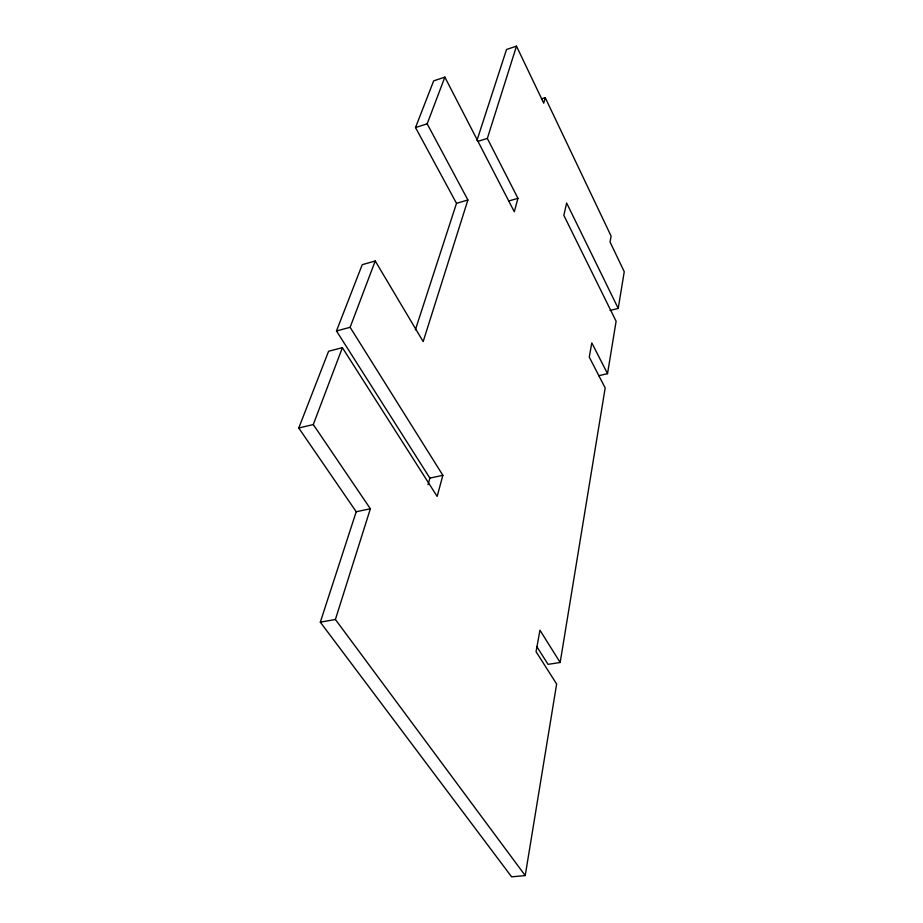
<?xml version="1.0" encoding="UTF-8"?>
<svg xmlns="http://www.w3.org/2000/svg" width="923" height="923" viewBox="0 0 923 923"><rect width="100%" height="100%" fill="white"/><g stroke="black" fill="none" stroke-linecap="round" stroke-linejoin="round"><path stroke-width="1.38" d="M428.03 484.69L429.876 478.102L336.48 330.942L362.231 264.682L375.234 260.978L350.117 327.319L442.867 475.31L437.144 496.412L342.398 347.671L328.588 351.271L298.764 428.018L356.22 511.734L320.316 622.171L511.619 876.838L525.222 875.569L556.638 684.012L536.055 651.707L539.943 630.213L560.169 662.483L548.066 664.352L536.736 646.504M560.169 662.483L605.176 387.948L589.255 357.086L591.816 342.906L607.53 373.653L598.762 375.707M607.53 373.653L616.114 321.285L563.849 215.371L566.641 203.002L618.225 308.42L610.045 310.474M618.225 308.42L624.248 271.708L610.045 241.988L611.107 236.092L545.228 97.653L541.57 98.819M476.96 140.434L506.531 49.484L516.488 46.15L487.344 138.415L517.941 198.307L514.296 211.759L444.851 77.14L433.66 80.866L415.523 127.559L456.504 203.337L415.362 329.869M545.228 97.653L543.728 103.18L516.488 46.15M525.222 875.569L335.395 619.483L370.365 508.769L313.289 424.545L342.398 347.671M444.851 77.14L427.176 123.82L467.892 199.979L423.172 341.591L375.234 260.978M415.523 127.559L427.176 123.82M477.872 141.369L487.344 138.415M456.504 203.337L467.892 199.979M508.642 201.018L517.941 198.307M336.48 330.942L350.117 327.319M298.764 428.018L313.289 424.545M429.876 478.102L442.867 475.31M356.22 511.734L370.365 508.769M320.316 622.171L335.395 619.483"/></g></svg>
